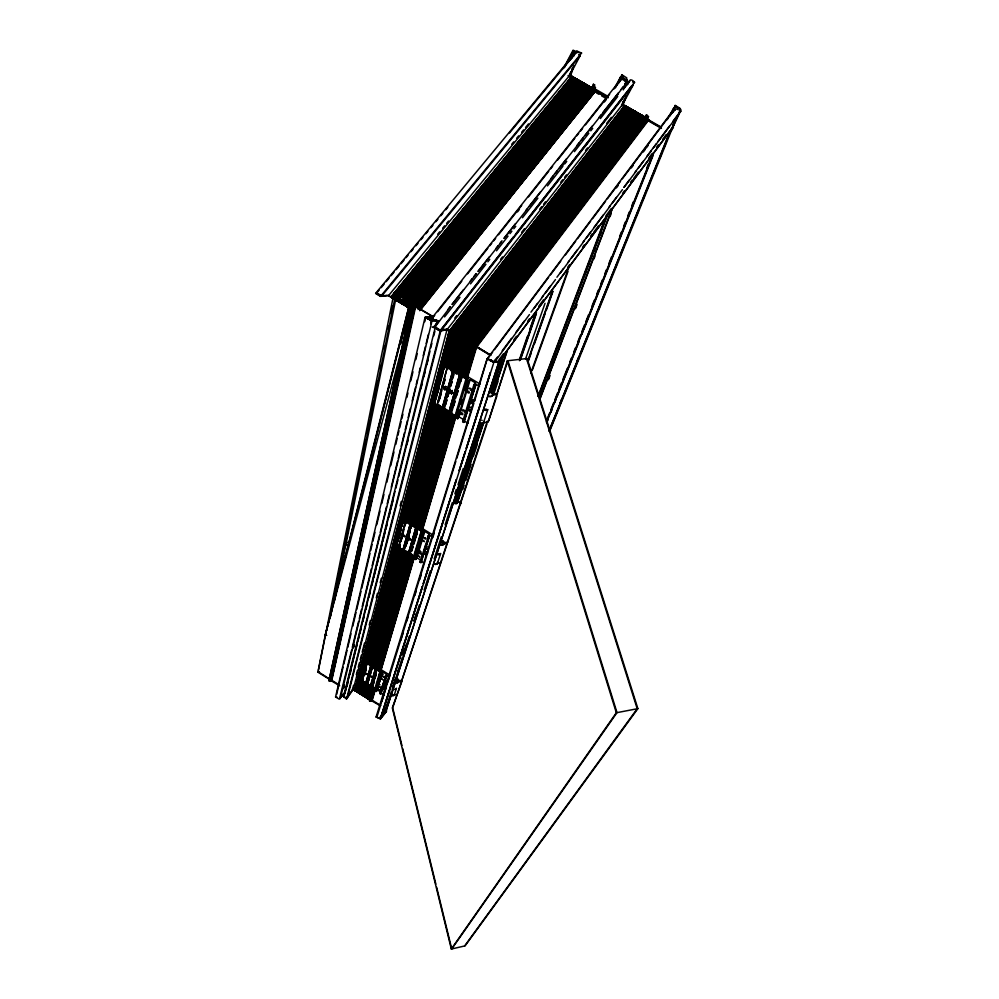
<?xml version="1.0" encoding="UTF-8"?>
<svg xmlns="http://www.w3.org/2000/svg" width="999" height="999" viewBox="0 0 999 999"><rect width="100%" height="100%" fill="white"/><g stroke="black" fill="none" stroke-linecap="round" stroke-linejoin="round"><path stroke-width="1.5" d="M387.013 683.99L385.402 682.866L386.064 683.84M411.251 303.084L407.617 318.731M345.592 697.889L346.591 698.938L343.506 696.765L435.114 327.947M328.908 678.483L329.046 677.634L328.546 678.259M348.601 597.652L330.369 679.919L317.882 672.14L325.324 634.877L409.877 302.847L412.512 302.959M318.431 670.292L393.931 293.369L396.615 293.219L415.547 304.47L411.875 303.846L413.087 304.333M331.943 607.055L340.572 564.248M342.108 556.605L344.568 544.38M345.179 541.321L362.425 455.706M363.037 452.647L365.497 440.409M367.045 432.767L369.505 420.542M370.117 417.482L373.501 400.661M374.126 397.602L377.51 380.794M379.97 368.556L380.582 365.497M383.978 348.676L384.59 345.629M387.974 328.808L388.586 325.749M391.046 313.524L392.595 305.869M330.519 616.645L395.704 294.093L395.055 293.644L396.903 293.544L412.749 302.959L588.174 85.627L588.811 86.251M334.578 600.349L396.903 293.544M400.911 344.031L409.877 302.847L433.291 316.783L431.843 316.958L433.116 317.719M404.071 332.13L410.389 303.159L412.749 302.959M328.983 680.831L411.488 304.645L413.911 305.444L329.82 681.343L328.908 680.631L411.65 304.633M330.045 679.332L331.381 673.251M335.077 656.518L336.426 650.436M337.088 647.389L338.436 641.308M339.111 638.274L340.447 632.18M342.807 621.54L343.469 618.493M344.817 612.412L345.492 609.378M346.828 603.284L347.502 600.249M329.82 681.343L412.937 305.532M349.275 594.605L350.624 588.511M351.298 585.464L370.542 498.626M371.216 495.579L372.565 489.485M373.239 486.438L374.588 480.344M377.285 468.156L390.447 408.741M391.121 405.694L392.482 399.6M393.156 396.553L394.505 390.459M395.179 387.412L396.528 381.318M402.26 355.419L413.399 305.145L410.389 303.159L325.324 634.877L326.735 635.439M339.697 685.726L331.306 680.881L414.972 306.218L591.271 87.4M331.306 680.881L415.184 306.206L413.686 305.219A4.371 3.496 15 0 1 414.16 304.982L414.523 304.533A4.708 3.759 15 0 0 413.037 305.269M331.618 681.081L415.696 306.506L591.72 87.65M431.668 322.39L340.284 698.613L339.086 699.088L335.552 696.965L425.05 317.307C436.326 323.489 418.931 312.138 430.144 319.93L433.529 319.88L432.092 318.768L436.388 320.654M336.638 694.405L343.094 667.132M343.806 664.11L347.028 650.474M347.752 647.439L350.974 633.816M352.772 626.236L355.994 612.599M356.705 609.577L361.001 591.396M361.725 588.361L369.967 553.521M370.679 550.499L372.115 544.43M372.827 541.408L374.975 532.317M376.773 524.75L379.995 511.113M381.793 503.533L383.941 494.443M386.8 482.33L388.948 473.239M390.746 465.671L393.968 452.035M395.766 444.455L397.19 438.399M397.914 435.364L398.988 430.819M399.7 427.797L401.136 421.74M401.848 418.706L402.922 414.16M406.868 397.502L407.942 392.957M410.814 380.831L412.962 371.753M415.821 359.628L417.257 353.571M424.787 321.753L425.861 317.207L432.392 316.433L414.972 306.218M646.852 116.359L648.501 116.621L646.902 119.518L475.074 345.779L472.789 345.092M341.071 696.715L339.573 698.426L351.586 650.237M352.322 647.252L358.566 621.528M359.303 618.543L361.513 609.44M362.237 606.455L371.428 568.643M372.165 565.659L379.508 535.402M380.244 532.417L386.488 506.693M387.225 503.708L389.435 494.605M391.271 487.087L397.515 461.363M398.251 458.379L400.449 449.275M401.186 446.291L404.495 432.654M405.232 429.67L407.43 420.579M408.166 417.582L410.377 408.491M412.212 400.961L415.522 387.337M416.258 384.34L417.357 379.782M419.193 372.252L420.292 367.694M423.239 355.632L425.437 346.541M426.173 343.531L428.384 334.453M430.956 323.888C428.808 318.581 440.946 318.693 437.062 323.938M343.007 688.149L343.743 685.127M352.959 647.364L353.696 644.343M343.181 688.398L343.956 685.214M353.159 647.589L353.946 644.33M343.344 688.361L344.081 685.339M353.321 647.589L354.058 644.567M343.519 688.473L344.255 685.451M353.534 647.602L354.283 644.58M395.042 491.396L343.906 696.84L344.593 696.653M395.791 488.374L397.977 479.795M398.726 476.773L411.963 423.426M412.674 420.779L429.995 351.173M430.769 347.889L431.893 343.369M433.778 335.814L434.902 331.281M345.529 690.971L357.242 644.143M357.942 641.121L359.078 636.6M359.827 633.578L361.001 629.045M362.837 621.49L364.023 616.957M365.859 609.402L367.033 604.87M368.868 597.315L370.042 592.794M371.878 585.239L373.052 580.706M373.763 577.684L376.011 568.618M376.773 565.596L379.033 556.53M379.782 553.508L382.043 544.455M382.792 541.433L385.052 532.367M385.801 529.345L386.988 524.825M388.811 517.257L389.997 512.737M390.696 509.702L393.007 500.649M406.88 444.755L408.017 440.222M409.902 432.667L411.026 428.134M420.816 388.861L422.003 384.353M423.826 376.773L425.012 372.265M426.835 364.697L427.972 360.164M346.928 686.513L348.064 681.98M349.95 674.425L351.074 669.904M363.773 487.287L409.877 302.847M346.578 698.95L440.334 330.494L437.462 329.171L440.097 330.981M346.041 697.24L347.352 697.851L440.859 330.894L447.003 329.72L451.373 332.33L356.044 691.345L451.536 332.417M352.385 689.847L353.559 685.326M356.293 674.762L357.467 670.242M358.254 667.232L359.428 662.699M360.214 659.69L361.388 655.169M362.162 652.147L364.51 643.094M369.218 624.999L370.392 620.479M376.261 597.864L377.435 593.331M380.169 582.779L381.343 578.259M400.124 505.869L401.298 501.348M347.352 697.851L353.221 689.46L447.003 329.72M354.995 690.696L449.825 331.456L355.419 690.958M450.212 331.643L355.207 690.821L355.831 691.221M450.711 331.93L356.006 691.196M355.731 691.146L451.036 332.13L356.318 691.383M404.957 336.763L325.324 634.877L326.398 635.239M412.2 309.665L413.399 305.145L411.863 304.732M356.418 691.458L451.973 332.729M452.197 332.817L356.843 691.72M397.09 544.53L357.405 692.195L356.78 691.808L452.697 333.104M356.743 691.645L452.859 333.204M453.022 333.304L356.88 691.87M400.999 529.383L357.305 692.132L358.354 692.782L361.263 682.167L358.566 692.919L361.476 682.292M401.748 526.423L434.94 402.884M435.739 399.862L438.973 387.824M439.722 384.827L443.019 372.764M443.756 369.767L453.521 333.604L451.373 332.33M397.839 541.57L401.074 529.52M401.873 526.51L435.089 402.972M437.849 392.457L439.073 387.937M444.73 366.845L453.683 333.703M357.517 692.257L362.025 675.611M364.448 666.57L397.215 544.605M398.776 538.636L400.05 534.065M402.822 523.576L435.239 403.059M445.292 365.434L453.783 333.816M357.792 692.307L362.137 675.674M397.078 546.266L365.821 662.275L397.202 546.353M403.896 520.729L435.139 404.757M445.616 365.634L453.946 333.903M357.829 692.457L361.139 680.319M404.433 519.305L435.302 404.845M445.766 365.721L454.283 334.103M357.929 692.519L361.238 680.394M365.821 663.411L397.265 546.478M404.308 520.516L435.452 404.932M445.929 365.821L454.445 334.203M361.051 682.03L358.104 692.494M366.258 662.549L397.177 548.089M404.832 519.542L435.751 405.119M446.253 366.009L454.832 334.39M366.371 662.612L397.315 548.164M404.97 519.63L435.914 405.207M446.403 366.109L455.007 334.49L453.521 333.604M366.483 662.687L397.44 548.251M405.107 519.705L436.063 405.307M446.565 366.196L455.107 334.59M366.708 662.824L397.702 548.401M405.369 519.867L436.363 405.482M446.89 366.396L455.494 334.777M361.925 680.943L359.153 693.156M366.82 662.886L397.827 548.476L398.351 547.939L403.384 551.91L403.833 551.298L408.291 554.02L407.854 554.632L409.353 555.556L409.79 554.932L413.611 556.356L421.715 529.52L423.264 530.469L415.859 555.432M405.507 519.955L436.526 405.582M447.053 366.483L455.669 334.877L454.67 334.29M358.778 693.044L367.008 663.486L370.804 665.834L362.4 695.179M366.92 662.949L405.594 521.228L410.214 524.038L370.879 665.409M405.644 520.029L447.227 367.707L452.747 371.004L441.808 409.19L443.019 409.915L453.996 371.753L459.515 375.05L416.446 525.736M447.202 366.583L455.606 334.89L456.98 335.664L448.326 367.245M367.008 663.486L358.978 693.169L360.664 694.218M367.145 663.086L405.594 521.228M405.906 520.192L447.227 367.707M447.527 366.77L456.156 335.177M362.412 681.118L358.878 693.106M367.257 663.161L398.751 547.29M406.044 520.279L437.537 404.445M447.689 366.87L456.318 335.277M359.19 693.306L362.974 679.832M364.198 675.324L365.834 669.305M367.37 663.224L398.888 547.377M406.181 520.354L437.699 404.533M448.251 365.459L456.493 335.364M359.403 693.431L363.149 679.819M364.31 675.386L366.009 669.293M367.582 663.361L399.962 544.517M400.711 541.57L404.046 529.495M404.807 526.535L437.999 404.72M438.761 401.735L442.033 389.71M442.844 386.7L444.955 379.158M447.764 368.656L456.593 335.477M363.249 679.882L359.465 693.343M364.423 675.461L366.121 669.367M367.694 663.436L400.087 544.605M400.849 541.645L402.959 534.078L401.86 538.673M405.756 523.613L438.161 404.807M439.735 398.826L441.021 394.28M443.831 383.791L445.054 379.283M363.299 680.032L359.927 693.768M367.807 663.498L400.224 544.68M438.311 404.895L406.718 520.679L438.611 405.082M448.489 367.345L457.092 335.776M367.919 663.573L400.287 544.817M448.651 367.445L457.579 336.076M368.544 662.2L399.787 547.927M407.117 520.929L438.773 405.182M448.963 367.632L457.642 336.051M360.09 693.743L363.374 681.718M368.656 662.275L399.925 548.001M407.242 521.003L438.923 405.269M449.125 367.732L457.817 336.151L456.755 335.577M360.139 693.893L363.486 681.78M368.356 663.836L400.05 548.076M407.38 521.091L439.073 405.357M449.288 367.819L457.979 336.251M363.698 681.917L360.876 694.355L364.235 682.255M368.569 663.973L400.174 548.164M407.654 521.253L439.385 405.544M449.6 368.007L458.304 336.451L449.762 368.107M360.452 694.093L363.811 681.98L360.552 694.155M368.681 664.048L400.437 548.314M407.779 521.328L439.535 405.631M368.793 664.11L400.562 548.389M407.917 521.416L439.697 405.731M449.925 368.206L458.641 336.651M364.123 682.18L361.188 694.542L364.56 682.454M369.018 664.248L400.824 548.551M408.191 521.578L439.997 405.906M444.468 389.423L445.354 386.388M450.249 368.394L458.803 336.75M400.961 548.626L369.118 664.323L401.086 548.713M408.316 521.653L440.147 406.006M444.63 389.51L445.517 386.488M450.412 368.494L459.128 336.938L450.561 368.581M364.335 682.317L360.976 694.417L362.3 695.104M408.454 521.74L440.247 406.118M444.78 389.61L445.679 386.576M369.455 664.522L401.348 548.863M408.304 523.401L440.197 407.779M445.092 389.797L445.991 386.763M450.886 368.781L459.727 337.35M364.66 682.517L361.288 694.605L364.772 682.579M401.473 548.951L369.568 664.585L401.598 549.025M408.441 523.488L440.771 406.368M451.048 368.868L459.79 337.337M408.579 523.563L440.921 406.468M451.211 368.968L459.952 337.437L457.817 336.151M364.985 682.717L361.563 694.655M401.86 549.188L369.892 664.797L401.998 549.263M408.778 523.601L441.233 406.643M451.111 370.654L460.227 337.637M361.713 694.867L365.085 682.779M409.39 522.315L441.383 406.743M451.273 370.754L460.452 337.724L451.436 370.854M370.117 664.934L402.122 549.338M441.533 406.83L409.528 522.39L406.605 519.393L402.922 520.029L405.132 521.853M370.229 664.997L402.247 549.413M441.683 406.918L409.665 522.477L411.064 522.115L415.209 525.874L416.72 525.549L420.079 527.597M452.01 369.443L460.789 337.924M370.442 665.134L402.51 549.575L370.554 665.197M409.927 522.639L441.995 407.105M452.322 369.63L460.951 338.024M410.065 522.714L442.145 407.192M452.485 369.73L461.276 338.224L452.647 369.83M362.337 695.267L370.804 665.834M370.666 665.272L410.214 524.038M410.202 522.802L452.747 371.004M410.464 522.964L442.195 408.978M453.384 368.519L461.775 338.511L453.546 368.619M362.662 695.454L366.059 683.378M370.991 665.471L403.159 549.974M410.601 523.039L442.345 409.066L410.739 523.126M363.386 695.916L362.762 695.529L366.096 683.528M371.104 665.546L403.221 550.112M453.284 370.204L462.1 338.711L463.261 339.398L454.408 370.879M366.158 683.441L362.974 695.654L366.271 683.516M371.166 665.459L403.284 550.049M410.864 523.201L442.495 409.153M453.446 370.304L462.1 338.711L459.902 337.45M371.278 665.534L403.546 550.212M411.001 523.289L442.807 409.34M453.608 370.404L462.437 338.911M366.059 685.139L363.186 695.791L371.665 666.37L375.462 668.718L367.382 698.401M371.853 664.248L403.671 550.287M411.138 523.364L442.957 409.428M453.758 370.492L462.537 339.023M371.965 664.31L411.263 524.675L415.884 527.484L375.649 668.206L408.479 554.245M411.276 523.451L453.996 371.753M453.921 370.592L462.874 339.21M366.383 685.339L363.711 696.116L367.058 684.128M360.102 680.631L366.221 685.064L371.665 666.37M372.078 664.385L411.263 524.675M411.401 523.526L443.419 409.702M454.083 370.679L463.099 339.298L465.247 340.584L456.318 372.015M366.496 685.414L363.499 695.978L364.123 696.378L369.168 678.408M372.29 664.522L404.195 550.599M411.675 523.688L443.568 409.802M366.596 685.476L363.561 695.891M404.32 550.674L372.402 664.585L404.395 550.811M411.813 523.776L444.143 408.391M454.982 369.468L463.424 339.498M411.938 523.851L444.243 408.516M455.144 369.568L463.698 339.71M368.843 678.209L364.335 696.503L367.769 684.44M369.692 675.212L404.458 550.761M409.977 531.418L405.781 546.403L410.04 531.368M447.752 396.628L449.85 389.135M450.686 386.138L451.948 381.643M452.784 378.646L454.046 374.163M455.307 369.667L463.598 339.598M369.018 678.184L363.873 696.091M369.792 675.274L404.707 550.911M444.605 408.666L410.876 528.371L446.915 399.625L445.804 404.208M447.814 396.603L450.062 389.21M450.749 386.113L452.01 381.618M455.469 369.755L463.923 339.797M505.482 191.271L506.131 191.521M364.023 696.315L369.131 678.259M369.905 675.349L404.845 550.998L369.892 676.273M406.88 543.568L409.041 536.026M412.35 524.1L444.755 408.766M455.207 371.353L464.085 339.897L455.369 371.453M505.819 191.333L504.732 190.709M407.854 540.646L409.115 536.163M412.475 524.175L444.917 408.853M371.915 669.555L405.232 551.236M412.749 524.338L445.217 409.041M455.681 371.64L464.585 340.184L455.844 371.74M367.869 684.515L364.435 696.565L365.347 697.002M372.927 666.545L405.357 551.311M412.874 524.425L444.955 410.626M367.982 684.577L364.235 696.44M373.401 665.209L405.494 551.386M413.012 524.5L445.616 409.34M456.006 371.828L464.91 340.384L456.643 370.404M364.71 696.615L368.082 684.64M373.564 665.184L405.619 551.473L373.614 665.334M413.211 524.537L445.254 410.814M413.286 524.662L445.841 409.403M373.726 665.409L405.881 551.623M413.411 524.75L445.991 409.503M456.481 372.115L465.247 340.584M507.192 192.27L508.429 192.994L507.704 193.107M364.972 696.902L368.406 684.839M373.414 666.97L406.006 551.698M413.486 525.237L446.141 409.59M456.218 373.713L465.571 340.771M365.072 696.965L368.519 684.902M373.526 667.045L406.143 551.785M413.261 526.411L446.291 409.677M456.381 373.801L465.684 340.884M369.168 685.252L365.696 697.352L368.743 684.989M373.751 667.182L406.568 551.323M413.536 526.573L446.541 409.89M451.198 393.444L452.048 390.447M456.993 372.515L466.009 341.084M368.856 685.052L365.497 697.227L368.956 685.127M373.526 668.543L406.705 551.411M413.661 526.648L446.703 409.99M451.348 393.731L452.197 390.547M457.305 372.702L466.233 341.171M373.963 667.32L406.83 551.485M414.135 526.098L446.853 410.077M451.511 393.818L452.36 390.634M457.567 372.914L466.408 341.271L465.347 340.696M365.659 697.202L369.068 685.189M374.175 667.17L406.955 551.56M414.198 526.036L446.978 410.427M457.629 372.902L466.408 341.271L468.556 342.545L459.49 374.063M374.225 667.32L407.093 551.648M414.273 526.173L447.14 410.527M457.729 373.014L466.733 341.471M369.28 685.326L365.809 697.414L367.132 698.114M374.338 667.394L407.217 551.723L374.438 667.457M414.41 526.261L447.29 410.614M457.892 373.114L466.895 341.558L458.042 373.201M369.38 685.389L365.871 697.327M414.535 526.336L447.44 410.714M374.662 667.594L407.18 553.458L374.775 667.669M414.81 526.498L447.752 410.889M458.366 373.389L467.232 341.758M414.935 526.585L447.902 410.989M458.529 373.489L467.557 341.958M366.333 697.752L369.817 685.651M407.442 553.621L374.887 667.732L408.067 552.335M415.072 526.66L448.064 411.076M458.691 373.589L467.832 342.17M369.917 685.726L366.396 697.664M415.272 526.685L448.214 411.163M458.841 373.676L467.894 342.158M370.03 685.789L366.645 697.939L370.13 685.851M375.162 667.782L408.129 552.272M415.834 525.274L448.364 411.263M459.065 373.751L468.056 342.257L459.165 373.876M375.212 667.931L408.254 552.347M415.909 525.412L448.514 411.351M370.242 685.926L366.745 698.014L375.462 668.718M375.324 668.006L407.954 553.933M416.034 525.486L448.676 411.438M459.328 373.963L468.331 342.47M375.437 668.069L415.884 527.484M416.171 525.574L459.515 375.05M459.802 374.25L468.881 342.744M367.02 698.051L370.666 686.188L367.282 698.338L368.219 698.925L371.303 688.348M416.571 525.811L449.225 411.838M460.402 372.852L469.055 342.844M375.874 668.343L408.603 554.32M416.708 525.899L449.013 413.399M460.127 374.45L469.318 343.057M367.482 698.463L370.991 686.388M376.099 668.481L408.866 554.482M416.983 526.061L449.313 413.586L417.17 526.086M460.452 374.637L469.542 343.144L468.556 342.545M367.595 698.526L371.041 686.538L367.545 698.376M376.198 668.556L408.928 554.62L376.261 668.468M417.12 526.136L449.413 413.711M371.203 686.525L367.807 698.663L371.316 686.588M376.373 668.531L409.128 554.645M417.245 526.223L449.625 413.773M460.764 374.825L469.88 343.331M376.86 667.182L409.253 554.72M417.382 526.298L450.212 412.362M461.363 373.426L470.042 343.431M388.961 676.573L386.825 675.249L380.719 694.08L379.895 693.568L386.363 674.163L382.817 671.952L376.436 691.42L375.199 690.646L381.543 671.166L376.735 669.517L368.531 699.125L373.726 681.143M377.073 667.32L416.983 529.07L417.432 528.434L420.517 530.144L421.715 529.52M417.657 526.461L460.839 376.86L461.363 376.161L464.335 377.934A1.449 1.186 17.5 0 0 466.296 377.697L468.294 378.596L466.895 380.469L455.906 417.657L457.679 418.718L459.041 416.895L470.154 379.707L475.312 382.792L470.791 397.627M461.675 373.614L470.367 343.631M371.203 688.286L367.969 698.638M377.185 667.394L409.64 554.957M417.782 526.548L450.237 414.135M461.838 373.713L470.541 343.731M366.596 684.527L371.141 688.136L376.735 669.517M377.297 667.457L417.432 528.434M417.919 526.623L461.363 376.161M462 373.801L470.704 343.831L469.542 343.144M368.806 699.163L371.89 687.075M410.027 555.194L377.522 667.594L410.102 555.332M418.194 526.785L451.136 412.912M462.325 374.001L470.979 344.043M374.6 678.146L375.899 673.663M462.487 374.088L471.141 344.143M368.594 699.025L371.628 688.548M372.49 685.551L375.961 673.576M377.684 667.582L410.164 555.269M462.537 374.076L471.203 344.118M373.901 681.131L369.018 699.288M374.712 678.221L376.061 673.638M377.41 669.305L410.289 555.344M411.526 550.911L412.887 546.366M413.698 543.431L454.907 401.123M455.706 398.151L457.942 390.634M458.741 387.674L471.366 344.218M374.113 681.268L368.956 699.387L372.914 687.587M374.875 678.196L376.173 673.713M377.522 669.367L410.552 555.506M411.788 551.073L413.149 546.528M414.822 540.596L417.058 533.054M417.857 530.107L451.748 413.286M453.758 405.706L455.057 401.211M456.793 395.229L458.091 390.734M460.689 381.755L471.69 344.418L470.641 343.843M374.163 681.418L368.956 699.387L372.602 687.387M374.837 678.933L376.136 674.45M377.634 669.442L410.676 555.581M413.811 544.393L415.109 539.91M415.821 537.674L417.12 533.191M418.431 528.696L451.898 413.374M463.124 374.475L471.69 344.418M377.747 669.505L411.176 554.22M418.993 527.272L452.06 413.474M463.286 374.575L472.028 344.618M372.702 687.449L369.118 699.362M377.859 669.567L411.376 554.245M419.13 527.36L452.21 413.561M463.449 374.662L472.302 344.83M378.022 669.555L411.625 554.408M419.33 527.385L452.51 413.748M463.661 374.737L472.14 344.48M374.513 688.061L370.154 701.248L369.318 700.736L373.226 687.3M378.009 670.891L411.888 554.47M419.268 529.095L452.722 414.173M463.573 376.86L472.552 345.404M373.751 689.347L370.03 700.749L373.014 688.461M378.683 668.98L411.838 555.157M419.692 528.196L452.834 414.36M463.748 376.923L472.552 345.342M370.03 700.749L373.539 688.773L371.516 687.587M380.095 666.321L386.213 645.366M387.088 642.369L393.219 621.403M394.093 618.418L399.338 600.449M401.96 591.47L406.343 576.498M408.966 567.507L411.151 560.027M426.024 509.128L427.335 504.632M464.51 377.385L466.271 371.391M370.154 701.248L374.101 687.774M378.921 671.303L412.662 555.968M420.104 530.506L453.858 415.184M464.81 377.747L474.013 346.291L474.85 346.079L476.111 346.84L467.307 376.685M380.307 666.945L412.674 556.406M420.979 528.021L453.783 415.984M465.147 377.147L467.345 369.68M468.219 366.695L474.338 345.779L446.64 329.295M379.77 670.142L413.074 556.643M421.391 528.271L454.695 414.772M465.646 377.447L474.85 346.079M465.397 378.808L466.271 375.824L480.132 384.103M373.501 688.823L374.95 688.423L380.269 670.379M443.531 409.24L448.826 412.412L448.314 413.099L450.087 414.16L450.599 413.486L453.446 415.184A1.399 1.161 17.3 0 0 455.332 414.947L466.446 377.497M380.07 705.644L371.628 700.774L375.587 687.337M379.108 675.399L415.646 551.46M416.521 548.476L417.844 543.993M419.155 539.51L455.694 415.572M456.568 412.587L457.892 408.104M460.089 400.636L460.976 397.652M467.132 376.748L476.111 346.84M371.628 700.774L375.774 687.075M380.182 672.152L414.061 557.255M420.229 536.363L421.103 533.379M422.427 528.896L455.869 415.484M460.277 400.562L461.151 397.577M371.953 700.986L376.111 687.287M376.798 684.565L416.046 551.698M419.755 539.585L421.079 535.114M421.778 532.292L456.605 414.36M467.619 377.048L476.623 347.14L489.435 354.77M423.264 530.469L422.053 532.155L414.248 558.541L415.746 559.465L416.92 557.817L424.812 531.406L429.145 534.053L427.809 538.436M376.611 687.811L381.131 672.552M457.704 414.335L459.028 409.865M460.789 403.908L462.112 399.45M464.76 390.509L467.857 380.095M376.436 691.42L382.817 671.952M415.746 559.465L423.601 533.104L424.812 531.406M457.679 418.718L468.743 381.581L470.154 379.707M570.417 59.89L573.389 50.724L571.665 58.504M571.578 58.017L573.926 51.036M572.827 55.232L573.389 52.06M432.317 536.9L429.72 535.314L420.929 562.637L419.93 562.025L429.145 534.053M479.508 386.326L476.024 384.24L463.836 422.415L462.649 421.703L473.913 384.665L475.312 382.792M379.895 693.568L385.951 675.536M421.553 558.903L422.889 554.52M423.788 551.598L426.024 544.28M466.72 410.976L468.069 406.518M380.719 694.08L386.825 675.249M420.929 562.637L429.72 535.314M463.836 422.415L476.024 384.24M570.067 75.799L572.352 68.332M570.516 76.211L573.713 65.759M386.7 710.951L380.457 719.03L376.074 717.007L487.037 358.891L487.762 359.141M455.831 461.401L377.197 716.208M456.755 458.429L473.863 403.346M474.787 400.374L487.35 358.566L494.443 362.3M381.83 701.323L386.076 687.824M387.849 681.98L390.247 674.437M400.824 640.309L403.221 632.779M406.843 620.966L408.229 616.508M414.797 595.591L416.183 591.121M419.817 579.308L421.203 574.837M432.779 537.637L434.178 533.179M422.352 586.513L380.369 718.631L381.868 715.833M423.301 583.541L456.306 479.632L423.301 583.578M422.352 586.55L380.369 718.668L385.602 712.462L498.951 361.75L385.402 712.737M380.706 718.356L493.406 363.823M401.998 653.284L402.947 650.324M402.335 653.533L403.284 650.574M383.042 714.447L385.352 709.552M392.994 685.976L395.379 678.571M402.934 654.782L406.343 644.455M413.961 620.729L416.346 613.311M391.383 691.37L383.928 713.985M398.064 670.579L402.36 657.205M454.87 493.831L456.306 489.373M384.99 711.825L387.375 704.395M392.145 689.56L398.351 670.267M403.121 655.431L409.328 636.138M414.11 621.303L419.355 604.969M424.125 590.134L430.332 570.841M434.153 558.965L441.321 536.713M445.142 524.837L452.297 502.584M458.029 484.777L463.274 468.444M394.917 682.679L396.378 678.221M478.608 427.335L454.67 503.134L480.619 423.239M495.879 374.063L498.276 366.67M455.069 501.56L480.594 422.939M491.196 390.309L501.311 359.153M491.183 390.696L501.273 359.628M481.019 423.226L454.782 503.571L456.805 498.314M490.934 392.357L502.722 356.493M465.984 470.129L469.355 459.74M479.021 430.07L480.469 425.624M492.057 390.022L496.403 376.673M466.208 469.805L469.592 459.428M479.258 429.757L480.706 425.299M492.295 389.697L496.64 376.336M481.555 423.289L455.469 503.359A1.374 1.174 18.3 0 0 457.018 501.685M491.221 393.643L503.296 356.568M466.708 470.005L470.092 459.64M479.745 430.057L481.193 425.611M493.743 387.15L497.115 376.798M500.786 366.883L502.235 362.45M593.656 87.887L594.63 84.927L593.394 84.241L592.12 87.912L416.021 306.718M397.814 682.567A6.094 5.632 16.9 0 1 398.489 682.105L398.526 681.967A6.106 5.632 16.9 0 1 400.886 681.206M488.236 422.028L507.33 360.801L527.122 358.491L637.886 708.628L465.072 945.853L451.323 949.05L392.295 707.879L402.06 680.993L401.86 680.207L397.627 681.193L396.054 680.069M440.059 562.862A7.218 6.369 18.3 0 0 437.3 563.686L440.472 554.02A7.305 6.431 18.4 0 0 439.672 554.52M443.718 544.105L444.243 542.682L447.714 542.157L486.95 423.963M444.243 542.682L443.531 543.094A4.783 4.196 18.3 0 0 442.195 543.831A1.286 1.124 17.9 0 1 441.071 543.993M457.205 502.734L487.837 409.515A8.679 7.205 19.2 0 0 486.913 410.065M497.602 393.356L493.007 393.931L492.332 395.829A8.804 7.268 19.3 0 0 491.383 396.378M493.156 393.007L506.768 351.486M457.442 502.747L483.703 422.677M492.944 394.505L507.042 351.511M473.264 456.668L477.16 444.83M494.48 391.833L498.101 381.131M462.687 489.685L464.148 485.239M465.784 480.556L471.141 464.273M594.018 91.071L594.992 88.112L593.818 87.3L594.218 86.701L595.441 87.388L593.881 90.285L418.106 309.515M401.923 745.491L392.694 707.804L396.953 695.004M397.202 694.43L447.714 542.157M402.36 678.733L487.35 421.091L487.649 422.102M497.564 391.995L507.954 360.726L617.007 712.624L451.748 948.95L436.625 887.162M488.723 420.579L496.928 395.916M559.403 221.541L560.027 221.903M559.877 221.815L560.539 222.065M560.651 222.265L561.75 222.902M561.6 222.814L564.26 224.363L563.511 224.475M519.805 358.441L527.41 336.313M529.945 328.933L535.526 312.699M519.443 360.689L535.651 313.549M520.254 359.565L536.5 312.387M520.354 360.052L536.063 314.473M618.381 83.054L620.429 77.16L620.991 77.485L618.643 82.867M619.455 81.906L621.753 74.7L626.748 77.872L626.573 79.92L625.824 80.32L625.824 79.258L624.787 81.493M525.511 359.103L545.029 303.284M527.547 361.476L552.435 290.896M528.196 360.627L552.597 291.508M528.109 361.775L531.218 352.972M534.328 344.168L545.204 313.361M546.241 310.427L552.984 291.358M625.711 85.714L626.398 82.58M622.152 106.019L624.775 98.664M623.026 104.92L626.173 96.104M398.489 682.105L398.976 680.719M437.3 563.686L437.812 562.275M530.781 373.027L568.793 267.507M532.467 369.88L567.932 271.603M483.966 421.516L483.391 423.089A8.554 7.13 19.2 0 1 486.613 422.24M623.164 102.035L623.201 101.436M538.024 396.328L604.482 220.067M538.311 396.478L606.306 216.596M547.552 372.789L548.901 369.53M553.596 356.78L554.944 353.521M559.64 340.771L561.001 337.512M564.585 327.672L565.684 324.762M570.641 311.663L571.74 308.753M576.685 295.654L577.784 292.744M584.64 274.925L585.739 272.003M587.674 266.546L588.773 263.636M590.696 258.903L591.795 255.994M593.718 250.537L594.83 247.627M596.74 242.894L597.839 239.985M599.775 234.528L600.874 231.618M539.984 393.656L541.083 390.746M550.998 364.535L552.097 361.626M557.055 348.526L558.154 345.617M568.056 319.405L569.168 316.496M593.93 250.974L595.042 248.052M599.987 234.952L601.086 232.043M539.073 396.266L606.98 216.683M645.004 118.469L646.428 114.848L647.664 115.534L646.066 118.431L647.215 119.093M645.391 117.77L646.49 114.86M645.729 118.881L646.828 115.971L646.116 115.559M539.76 399.001L611.625 209.877M540.022 399.013L611.937 209.915M548.101 379.533L549.213 376.611M575.062 308.504L576.173 305.594M593.93 258.966L595.042 256.056M610.027 216.708L611.138 213.798M646.453 121.379L647.564 118.456L647.664 119.356L661.4 127.223M548.451 379.745L550.124 375.362M575.449 308.728L577.122 304.358M621.74 74.725L623.189 76.473C624.7 76.798 622.165 80.307 622.539 77.21M546.703 420.304L549.575 413.074M550.724 410.177L553.596 402.934M554.745 400.037L557.617 392.807M558.753 389.91L561.625 382.679M562.774 379.782L567.37 368.206M569.667 362.412L571.391 358.067M573.688 352.285L575.399 347.939M577.697 342.145L580.569 334.915M581.718 332.018L584.59 324.787M585.739 321.89L588.611 314.648M592.045 305.969L594.343 300.175M596.64 294.393L598.364 290.047M600.661 284.253L602.385 279.92M604.682 274.126L606.393 269.78M608.691 263.998L611.563 256.755M619.605 236.488L621.316 232.155M623.613 226.361L625.337 222.015M627.634 216.234L629.358 211.888M631.655 206.094L633.378 201.761M646.578 168.469L648.301 164.123M546.428 422.077L652.372 155.22M547.04 421.353L653.358 153.821M546.815 422.652L547.976 419.755M550.861 412.512L552.01 409.602M554.67 402.722L556.043 399.45M556.967 396.928L579.12 341.446M581.73 334.64L582.892 331.743M583.728 329.845L652.946 155.819M671.49 113.674L673.801 107.88L674.375 108.204L672.489 112.812M672.277 112.662L675.162 105.432L679.969 108.267L679.707 111.001M559.715 403.896L561.463 399.5M576.635 361.95L578.384 357.617M548.938 431.131L669.742 131.905M549.238 430.482L671.291 128.921M549.687 430.394L553.621 420.666M553.771 420.292L559.615 405.869M560.776 402.972L562.524 398.651M563.698 395.766L566.608 388.549M567.644 385.989L579.457 356.793M581.655 351.323L583.541 346.69M584.702 343.806L594.505 319.543M594.63 319.268L596.378 314.947M598.713 309.166L600.461 304.845M601.623 301.948L604.545 294.742M605.606 292.095L609.215 283.192M609.702 281.98L611.45 277.647M615.634 267.32L617.382 262.987M619.63 257.43L621.465 252.884M622.639 250L624.387 245.667M626.635 240.085L628.383 235.752M636.638 215.359L638.386 211.026M643.581 198.202L645.391 193.706M647.664 188.087L649.412 183.754M653.571 173.501L655.319 169.181M660.564 156.194L662.325 151.86M664.61 146.191L666.408 141.758M549.625 431.331L677.322 115.946L653.084 148.389M573.738 52.248L574.05 54.483M624.138 87.113L625.961 83.142M623.289 89.91L626.348 83.279M626.748 82.78L626.873 84.915M679.233 111.064L679.595 110.227M671.103 130.832L673.376 127.485L673.239 126.548L672.477 127.123L679.395 112.5M672.477 127.123L673.751 124.438M674.088 122.477L673.676 123.364M674.999 121.791L674.924 120.717M675.836 120.017L676.685 118.219M677.522 116.446L676.61 117.133M677.946 115.559L679.52 112.213M672.976 121.304L680.469 111.264L672.889 127.198L498.938 361.476L673.239 126.548M680.469 111.264L680.107 112.188L681.018 111.226L680.781 109.366L677.11 107.18M620.741 77.959L621.028 79.758L621.69 78.909L622.127 79.495M674.113 108.679L674.387 110.477L675.074 109.64M563.336 68.531L573.101 50.187L577.834 52.335M564.485 67.532L567.857 61.164L568.968 61.339M573.389 50.724L568.231 60.452L569.355 60.427M568.006 75.737L569.33 76.486M568.731 76.149L570.891 71.766M571.965 69.743L573.389 67.083M576.923 60.415L578.334 57.755M578.708 57.055L580.194 55.632L569.742 75.312L388.511 295.679L381.468 296.316L379.445 295.192M579.482 52.81L581.568 53.059L576.773 50.986L375.636 293.344M569.18 76.411L570.017 76.623M571.977 76.324L569.742 75.312M572.377 77.972L571.49 77.472M572.452 76.873L571.828 76.249L390.809 297.103L388.511 295.679M572.315 76.786L573.151 76.998L392.345 297.964M572.602 76.96L391.296 297.39L572.415 76.586M573.638 77.547L573.014 76.923L391.783 297.677L572.864 76.836M573.488 77.46L575.549 78.646M574.737 79.321L572.227 77.885M573.776 77.635L395.891 294.742M574.338 77.672L397.053 293.631M573.151 80.894L574.974 78.571M574.962 78.309L398.189 294.318M575.399 78.559L576.248 78.771L399.5 295.092M575.362 79.957L591.47 88.899M575.836 78.809L399.175 294.892M396.278 300.312L576.535 78.946L399.338 294.992M575.799 80.207L576.648 80.42M576.573 79.233L577.422 79.458L400.811 295.866M576.873 79.408L396.366 300.412M577.897 79.995L577.272 79.371L400.649 295.766M577.759 79.908L578.596 80.132L402.11 296.641M578.046 80.082L397.677 301.186L578.309 79.957M577.822 81.106L576.498 80.345M579.083 80.669L578.458 80.045L398.077 301.373M578.933 80.594L579.782 80.807L403.421 297.427M579.233 80.757L402.934 297.128M579.008 81.781L577.672 81.019M580.257 81.344L579.632 80.719L403.259 297.327M580.993 81.768L580.107 81.269L403.983 297.714L580.219 81.056M580.407 81.431L404.245 297.914M580.069 82.655L580.918 82.88M580.844 81.693L581.693 81.906L401.61 303.534L403.646 301.099M582.18 82.442L581.543 81.818L401.523 303.421M581.256 83.342L582.092 83.554M582.03 82.368L582.879 82.58L402.922 304.308M582.467 82.617L406.531 299.275M583.354 83.129L582.729 82.492L402.997 304.308M582.429 84.016L583.279 84.228M583.204 83.042L584.053 83.254L408.166 300.237M583.503 83.204L407.842 300.05M584.527 83.804L583.903 83.167L408.004 300.15M583.603 84.69L584.452 84.903M584.39 83.716L585.227 83.928L409.478 301.024M584.677 83.891L408.978 300.724M585.714 84.478L585.089 83.854L409.315 300.924M585.564 84.391L586.45 84.903M585.864 84.565L406.368 306.356M585.526 85.789L586.376 86.001M586.301 84.815L587.624 85.577M586.738 85.065L411.263 302.098M410.614 303.509L587.15 85.027L411.438 302.197M586.7 86.463L587.549 86.688M587.474 85.489L412.575 302.872M587.774 85.664L412.912 303.072M588.661 86.164L589.51 86.389L414.21 303.846M587.412 88.973L588.748 86.476L608.354 97.715M589.098 86.426L412.812 304.77M589.984 86.925L589.36 86.301L414.048 303.746M588.498 88.936L589.21 86.738L592.607 87.575L593.793 85.365L593.394 84.241M589.835 86.851L590.684 87.063L415.522 304.633M590.284 87.1L415.197 304.433M591.021 87.525L590.534 86.975L415.359 304.533M591.508 88.049L590.197 90.147L590.596 88.649L589.822 88.199M594.63 84.927L593.069 87.825L594.205 88.474L594.542 87.85L592.669 90.26M420.329 309.041L595.804 90.572L419.867 310.552M614.023 88.973L620.429 77.16M615.334 87.912L619.667 79.92M623.838 80.469L624.775 78.734L622.577 79.62M628.783 82.617L627.222 83.042L627.946 84.153M621.565 104.97L623.788 100.899M624.163 100.212L626.336 96.229M627.784 93.569L631.405 86.925L629.482 89.373M438.948 329.32L441.096 330.582L447.24 329.42L622.589 104.445L633.304 84.803L632.742 84.478M632.604 81.98C637.35 84.703 631.543 78.034 629.757 80.32M450.624 331.431L625.599 105.894L622.589 104.445M625.037 105.844L449.9 331.044M627.996 107.542L625.449 105.807L450.224 331.243L453.421 333.092L628.708 107.68L453.858 333.404L628.558 107.592L629.183 108.229M625.774 106.269L450.786 331.531M626.223 106.531L451.223 331.83L626.773 106.581L451.773 332.118M627.409 107.205L452.597 332.605M628.296 107.717L453.596 333.191M629.033 108.142L629.894 108.367L455.244 334.178M629.482 108.391L454.557 334.016L471.378 343.831L644.879 116.958L471.878 344.118L644.73 116.883L645.479 117.308L472.764 344.605L645.479 117.308M453.359 333.104L456.73 335.065L631.231 109.128L630.631 108.791L456.006 334.677L630.519 108.991L629.745 108.279L455.082 334.078M630.669 109.078L456.393 334.865M459.365 336.638L633.603 110.489L631.081 109.041L456.506 334.977L470.879 343.531L644.18 116.833M631.405 109.503L457.055 335.252M631.855 109.765L457.554 335.552M632.592 110.19L458.379 336.039M633.041 110.439L458.816 336.351L459.865 336.925M635.976 111.851L461.95 338.224L463.174 338.898L636.863 112.363L636.126 111.938L462.112 338.324L459.802 336.938L633.903 110.664L460.139 337.138L634.827 111.463M633.928 110.951L459.802 336.938M634.49 111.001L460.027 337.025M634.677 111.376L635.526 111.601L461.451 337.924M635.114 111.626L461.126 337.724L635.089 111.339M636.013 112.138L635.376 111.513L461.351 337.812M636.301 112.313L462.512 338.499M637.35 112.912L463.336 338.998L637.162 112.537L638.049 113.049L464.26 339.598L463.174 338.898M637.499 112.999L463.773 339.298L637.762 112.875M638.536 113.586L637.899 112.962L464.098 339.498L467.132 341.258M638.386 113.499L639.235 113.724L465.646 340.372M638.686 113.674L465.097 340.085L638.948 113.549M466.471 340.859L639.984 114.148L639.098 113.636L465.484 340.272M639.572 114.186L466.083 340.684L639.535 113.898M640.459 114.698L639.835 114.061L466.308 340.759M640.309 114.61L641.645 115.385M640.759 114.873L467.407 341.471M641.208 115.122L467.957 341.745M641.508 115.297L642.507 115.597L469.23 342.545M641.945 115.547L468.793 342.232M642.207 115.434L468.956 342.332M643.993 116.446L470.779 343.419L643.693 116.284L642.357 115.509L469.118 342.432M642.694 115.971L469.555 342.744L642.994 116.146M643.131 116.234L470.054 343.044L643.393 116.109M645.217 117.42L472.265 344.305M646.828 115.971L645.616 118.169L642.182 117.32M660.976 127.585L648.501 120.429L648.851 119.805L646.902 119.518M667.245 119.668L673.801 107.88M675.162 105.432L677.135 107.805L676.785 109.191M670.067 115.959L673.014 110.639M674.375 108.204L673.401 109.952L674.862 110.052M625.936 80.956L626.71 80.494L628.833 81.693M677.447 109.453L678.184 109.478M420.279 551.972L420.916 551.985M369.33 699.487L369.293 698.938M375.199 690.646L376.198 689.198L374.95 688.423M361.775 694.78L365.197 682.854L362.025 695.067M357.155 691.907L453.121 333.416M451.323 949.05L616.333 712.762L637.886 708.628M355.057 690.609L449.562 331.243L354.895 690.634L353.221 689.46M355.269 690.734L450.549 331.83M355.582 690.933L450.649 331.943M346.953 697.602L347.477 696.852M347.677 696.565L351.66 690.883M351.86 690.596L353.084 688.848L370.691 699.812M337.212 697.24L335.614 696.877M419.93 562.025L421.103 560.364L416.92 557.817M627.26 82.555L627.022 79.745M458.791 501.523L457.742 500.886M317.882 672.14L318.931 672.277M464.635 945.953L637.212 708.753L526.498 358.566M462.649 421.703L463.998 419.867L459.041 416.895M529.445 314.548L494.418 362.275M534.09 308.304L543.394 295.816M545.242 293.319L555.469 279.57M560.127 273.326L569.418 260.826M571.278 258.329L584.29 240.846M586.151 238.349L610.327 205.856M612.175 203.359L622.402 189.623M624.263 187.125L636.351 170.879M638.211 168.381L651.223 150.886M674.625 121.141L676.485 118.644M673.563 123.414L675.424 120.904M672.727 125.175L674.587 122.665M455.906 417.657L457.255 415.821L455.482 414.76M590.521 236.176L592.382 233.679M630.481 182.367L632.342 179.87M656.505 147.328L658.366 144.83M498.813 360.04L503.471 353.771M513.698 339.985L516.495 336.226M527.659 321.178L529.52 318.681M538.823 306.144L543.481 299.875M567.669 267.295L569.53 264.785M582.554 247.24L584.415 244.743M593.731 232.205L598.376 225.936M605.819 215.921L611.4 208.391M622.577 193.356L624.437 190.846M633.741 178.322L638.386 172.053M648.626 158.267L652.347 153.259M662.587 139.473L666.308 134.453M497.527 357.055L493.406 361.8L498.776 361.188M502.172 350.836L511.463 338.361M516.108 332.118L524.438 320.879M530.944 312.15L537.462 303.421M542.082 297.178L550.461 285.951M556.93 277.223L563.461 268.481M568.069 262.25L577.397 249.762M582.929 242.295L590.397 232.292M594.068 227.322L603.396 214.835M608.915 207.367L616.395 197.365M623.776 187.412L629.395 179.895M634.914 172.44L643.319 161.176M646.977 156.231L656.318 143.706M658.116 141.259L669.318 126.236M385.814 687.724L384.203 686.613L385.152 687.624M487.312 358.566L675.973 106.531M492.632 352.147L487.962 358.379L488.598 358.753M494.493 349.65L548.626 277.322M550.486 274.825L560.764 261.114M565.422 254.882L575.686 241.159M577.559 238.661L590.621 221.204M592.494 218.719L605.556 201.261M607.417 198.764L620.491 181.306M622.352 178.809L674.612 108.978M616.408 187.887L618.281 185.389M631.343 167.932L633.204 165.434M643.356 151.935L645.217 149.438M646.266 147.977L648.139 145.479M673.326 111.801L675.187 109.303M347.29 542.32L345.879 544.205L348.401 545.754M466.271 375.824L465.284 377.147L464.023 375.736M474.25 345.979L648.501 116.621M648.388 119.543L476.348 346.528M648.851 119.805L476.86 346.828M471.103 343.619L644.143 116.533M471.216 343.731L644.293 116.621M640.721 114.573L467.245 341.371L471.603 343.906L644.592 116.796M472.102 344.205L645.029 117.045M472.202 344.318L645.179 117.133M472.939 345.204L647.327 115.946M479.607 338.174L482.43 334.453M495.654 317.058L497.539 314.573M510.764 297.178L512.649 294.693M514.535 292.207L517.37 288.486M529.645 272.34L532.479 268.606M545.691 251.224L549.475 246.254M564.572 226.373L566.47 223.888M580.631 205.257L584.403 200.287M599.512 180.407L602.347 176.686M611.788 164.261L613.673 161.776M615.559 159.291L617.457 156.806M630.669 139.41L632.554 136.925M634.452 134.44L637.275 130.719M643.893 122.028L647.664 117.058M480.207 338.062L493.356 320.754M496.178 317.045L506.505 303.446M511.201 297.265L513.086 294.792M514.96 292.32L522.477 282.43M527.172 276.248L538.436 261.413M543.131 255.232L553.471 241.633M559.103 234.216L569.43 220.617M571.316 218.144L573.189 215.672M575.074 213.199L585.402 199.6M590.097 193.419L601.373 178.596M606.068 172.415L616.395 158.816M622.027 151.398L632.367 137.8M637.999 130.382L646.453 119.256M641.021 114.748L467.47 341.446M467.794 341.646L641.171 114.835M468.131 341.845L641.47 114.997L468.294 341.945M641.77 115.172L468.394 342.058L641.907 115.26M642.657 115.684L469.28 342.532M643.106 115.934L469.78 342.832M463.661 339.185L637.462 112.7M638.199 113.124L464.485 339.685M464.597 339.797L638.349 113.212M464.66 339.785L638.498 113.299M464.985 339.972L638.648 113.386M465.809 340.472L639.385 113.811M466.645 340.959L640.134 114.236M466.908 341.171L640.284 114.323M640.571 114.485L467.245 341.371M460.527 337.325L634.64 111.089M634.79 111.164L460.626 337.437L634.939 111.251M635.676 111.676L461.513 337.912M635.826 111.763L461.85 338.112M462.337 338.399L636.276 112.025M462.674 338.599L636.563 112.188M463.274 339.011L637.162 112.537M456.331 334.877L630.931 108.953M456.893 335.164L631.38 109.216M631.818 109.465L457.155 335.364L631.705 109.678M456.73 335.065L457.717 335.652L632.117 109.64M457.879 335.751L632.567 109.89M632.854 110.065L458.541 336.139M633.004 110.152L458.703 336.238M633.304 110.315L458.978 336.451L457.717 335.652M459.64 336.838L633.903 110.664M627.672 107.08L452.772 332.704M627.822 107.168L453.259 333.004M453.034 332.917L627.959 107.255M453.196 333.017L628.109 107.343M628.858 107.767L454.083 333.491M454.245 333.591L629.008 107.855M454.42 333.691L629.145 107.942M629.295 108.017L454.52 333.791L629.445 108.104M455.344 334.29L630.044 108.441M455.519 334.365L630.194 108.529M455.669 334.49L630.332 108.616M447.24 329.42L449.463 330.744L624.7 105.382M624.999 105.557L449.737 330.944L450.287 331.231L449.463 330.744M450.062 331.144L625.299 105.719M450.561 331.443L625.736 105.981M626.186 106.231L450.886 331.631L626.073 106.443M451.61 332.018L626.635 106.493M451.935 332.217L626.922 106.656M627.072 106.743L452.272 332.405M452.435 332.505L627.222 106.831M454.757 318.107L456.655 315.659M500.586 259.353L502.497 256.893M521.603 232.417L524.463 228.746M539.747 209.153L541.658 206.706M543.568 204.258L545.479 201.81M560.764 182.218L562.674 179.77M564.585 177.322L566.483 174.875M585.589 150.387L587.499 147.939M606.605 123.451L611.376 117.333M513.523 236.825L440.571 330.182M515.447 234.365L631.78 85.714M634.702 82.23L440.284 330.731L435.327 327.722M586.263 144.63L588.186 142.183M441.096 330.582L633.304 84.803M481.206 268.494L483.129 266.046M562.025 165.734L563.948 163.287M616.495 96.366L618.418 93.918M562.325 165.634L564.248 163.187M481.568 268.731L483.491 266.283M444.555 316.92L459.952 297.34M470.529 283.866L485.926 264.273M487.849 261.825L489.772 259.378M496.503 250.811L508.054 236.114M509.977 233.666L511.9 231.219M513.823 228.771L515.746 226.323M522.477 217.745L537.874 198.152M547.489 185.914L562.887 166.321M564.81 163.873L566.733 161.426M574.425 151.636L588.848 133.267M590.784 130.819L592.707 128.371M600.399 118.569L617.707 96.528M624.45 87.962L630.219 80.619M624.65 84.253L626.573 81.818M438.536 321.403L433.329 327.272L435.027 327.222M448.164 309.203L450.074 306.743M452.01 304.308L463.536 289.635M470.267 281.094L472.202 278.646M474.113 276.199L476.048 273.763M477.947 271.316L489.51 256.656M496.216 248.102L498.164 245.654M500.062 243.219L502.01 240.771M503.908 238.324L515.472 223.651M526.023 210.227L540.471 191.883M551.011 178.471L566.433 158.891M576.96 145.479L592.395 125.899M599.075 117.383L601.048 114.897M602.921 112.5L618.369 92.895M621.191 89.286L623.114 86.851M625.037 84.403L627.022 81.906M450.449 306.718L434.378 327.772L432.205 327.023M452.372 304.27L476.436 273.676M478.359 271.228L480.282 268.781M482.205 266.333L501.461 241.87M504.345 238.199L527.46 208.828M529.383 206.381L553.446 175.787M555.369 173.339L557.292 170.891M559.215 168.444L579.432 142.757M581.368 140.31L583.291 137.862M585.214 135.414L626.61 82.792M430.07 320.367L622.552 77.185M432.804 317.794L434.727 315.347M437.637 311.688L461.788 281.156M467.582 273.826L487.874 248.177M489.81 245.729L491.745 243.294M493.668 240.846L495.604 238.411M498.501 234.74L521.69 205.432M528.459 196.878L548.751 171.241M550.686 168.794L552.609 166.346M557.442 160.24L574.837 138.262M576.773 135.814L578.708 133.379M580.631 130.931L582.567 128.496M585.464 124.825L609.627 94.293M615.421 86.963L620.254 80.857M517.47 211.888L519.405 209.453M604.395 101.948L606.331 99.513M376.086 716.995L378.109 717.694M426.635 297.128L428.596 294.693M462.774 252.098L464.722 249.663M466.683 247.24L468.631 244.805M470.591 242.37L474.5 237.5M511.6 191.259L513.561 188.823M547.739 146.229L549.7 143.794M551.648 141.359L553.596 138.936M555.556 136.501L558.478 132.842M562.387 127.972L564.348 125.549M418.119 308.416L595.441 87.388M420.129 309.066L595.354 90.31M419.667 310.577L595.804 90.572M415.035 304.333L590.247 86.813M414.548 305.731L415.222 304.895A2.71 2.16 14.9 0 1 416.745 306.993L592.494 88.374M415.684 304.72L590.834 87.15M415.035 306.131L590.983 87.238M415.372 306.331L591.42 87.487M415.534 306.431L591.57 87.575M415.859 306.618L591.87 87.737M416.183 306.818L592.157 87.912M416.346 306.918L592.307 87.999M416.508 307.005L592.457 88.074M416.82 307.642L594.28 86.713M417.058 307.605L432.692 288.149M434.652 285.714L436.6 283.279M438.561 280.844L477.634 232.18M479.595 229.745L522.577 176.224M524.537 173.789L567.532 120.255M569.48 117.832L592.931 88.624M407.58 307.03L409.54 304.608M410.776 303.596L587.3 85.115M410.939 303.696L587.437 85.202M411.113 303.796L587.587 85.29M412.25 302.685L587.737 85.365M412.412 302.772L587.887 85.452M413.236 303.259L588.473 85.789M413.399 303.359L588.773 85.964M413.561 303.459L588.923 86.051M412.749 304.77L589.06 86.126M414.373 303.946L589.66 86.476M414.548 304.046L589.797 86.551L414.71 304.146M414.872 304.233L590.097 86.726M406.193 302.672L404.233 305.095L406.605 306.443M406.268 302.66L404.071 304.995M408.329 300.337L584.203 83.342M406.431 302.759L404.558 305.282L584.49 83.504M408.491 300.437L584.353 83.429M406.918 303.047L404.895 305.482L407.08 303.147M408.816 300.637L584.64 83.591M407.255 303.246L405.219 305.682L407.417 303.346M409.14 300.824L584.939 83.766M407.58 303.446L405.781 305.956M408.653 302.335L585.377 84.016M585.526 84.103L406.106 306.156M406.031 306.169L585.676 84.191M585.826 84.266L406.206 306.268L408.666 307.729M406.693 306.556L408.566 304.021M410.614 301.698L586.113 84.44M406.855 306.656L408.728 304.121M410.776 301.798L586.413 84.603M408.891 304.22L407.018 306.755L409.053 304.32M410.951 301.898L586.563 84.69M411.113 301.998L586.7 84.778M407.417 306.943L409.215 304.42M402.172 300.224L400.212 302.647M404.071 297.814L580.369 81.144M402.335 300.324L400.299 302.747L402.497 300.424M404.408 298.002L580.669 81.306M404.57 298.102L580.806 81.394M580.956 81.481L400.786 303.047L399.65 302.36L401.61 299.937M581.106 81.568L401.186 303.234M401.348 303.334L581.256 81.643M405.706 298.788L581.843 81.993M403.808 301.198L401.935 303.721L400.624 302.947M405.869 298.876L581.992 82.068M402.098 303.821L404.145 301.398M406.044 298.976L582.142 82.155M402.272 303.921L404.308 301.498M406.206 299.076L582.28 82.243M404.47 301.586L402.659 304.108M406.368 299.176L582.429 82.33M402.597 304.121L404.558 301.698M404.308 305.082L403.084 304.408L583.016 82.667M403.246 304.508L405.282 302.073M407.18 299.663L583.166 82.755M403.084 304.408L405.444 302.173M407.342 299.762L583.316 82.83M403.584 304.707L405.544 302.272M407.505 299.85L583.466 82.917M576.835 79.108L396.203 300.312L577.135 79.283M396.69 300.612L398.576 298.089M396.528 300.512L398.901 298.276M397.028 300.799L399.063 298.376M400.974 295.966L577.572 79.533M397.265 300.886L399.225 298.476M401.136 296.066L577.722 79.62M399.4 298.576L397.352 300.999L395.879 300.125M401.298 296.154L577.872 79.708M399.563 298.664C394.655 300.874 400.886 304.67 401.198 299.638L399.225 302.06M401.461 296.253L578.009 79.795M398.239 301.473L400.212 299.063M400.374 299.151L398.738 301.773M402.272 296.74L578.746 80.207M398.501 301.673L400.537 299.25M402.609 296.94L578.896 80.295M402.772 297.028L579.195 80.469M403.097 297.227L579.482 80.632M399.475 302.26L401.523 299.837M402.672 298.726L579.932 80.894M401.848 300.037L399.975 302.56M403.746 297.615L580.069 80.969M573.601 77.26L392.607 298.164L393.169 298.451M395.729 294.643L573.738 77.335M397.377 293.831L574.188 77.597M397.54 293.918L574.475 77.76M397.702 294.018L574.625 77.847M397.864 294.118L574.775 77.934M398.027 294.218L574.924 78.022M398.351 294.405L575.212 78.184M575.362 78.272L394.405 299.238M396.778 297.015L394.73 299.438L396.041 300.212L576.535 78.946M398.688 294.605L575.511 78.359M396.94 297.115L394.892 299.538L394.318 299.138M398.851 294.705L575.661 78.434M397.103 297.215L395.055 299.638L397.265 297.302M399.013 294.792L575.799 78.521M397.427 297.402L395.791 300.012M395.554 299.925L397.59 297.502M395.716 300.025L576.398 78.859M572.127 76.411L390.971 297.19L572.277 76.498M390.634 297.003L391.533 297.477L572.564 76.661M392.27 297.977L573.301 77.085M573.451 77.173L392.669 298.164L391.458 297.49M437.699 234.203L439.672 231.805M442.632 228.209L444.605 225.799M446.578 223.401L448.551 221.004M511.725 144.256L513.698 141.858M516.658 138.262L518.643 135.864M521.603 132.268L523.576 129.87M525.549 127.472L528.508 123.876M581.568 53.059L380.544 296.391L375.636 293.406M381.468 296.316L580.194 55.632M379.208 290.047L376.223 293.644L377.21 293.981M381.206 287.65L384.178 284.053M386.176 281.656L389.16 278.059M391.146 275.662L394.13 272.065M396.116 269.668L399.101 266.071M401.086 263.674L404.071 260.077M406.069 257.68L408.054 255.282M411.039 251.686L413.024 249.288M416.009 245.692L417.994 243.294M420.979 239.698L422.964 237.3M425.949 233.704L427.947 231.306M430.931 227.71L432.917 225.312M435.901 221.716L437.887 219.305M440.871 215.709L442.857 213.311M445.841 209.715L447.827 207.317M509.49 132.979L577.122 51.449M379.92 717.257L381.531 715.359M345.154 692.482L339.598 698.401L345.13 692.819M589.71 87.025L588.786 88.749M420.354 552.097L420.866 552.01M393.306 694.717L391.983 694.854M491.408 361.064L490.584 360.139M573.95 55.032L571.778 55.42L573.663 56.493M587.749 88.187L588.586 87.275M624.75 85.926L625.574 85.489M409.515 537.937L409.902 539.123M644.48 118.119L645.516 117.595M318.669 672.002L319.405 671.678M574.937 53.621L574.05 53.259L574.725 51.985L576.997 52.797M395.979 546.653L397.902 548.551M440.047 331.044L435.089 328.034M434.215 403.821L436.513 406.019L437.025 405.332L442.32 408.504M443.943 542.819L442.607 543.244A1.286 1.124 17.9 0 0 441.246 541.77M500.462 361.501L493.194 362.113L498.901 361.738M476.623 347.14L475.936 346.89M473.938 345.629L474.575 345.467M474.338 345.779L472.902 345.467M474.4 345.154L490.334 355.095M472.539 344.518L471.603 343.906M470.442 343.219L643.731 116.571M462.937 338.811L637.05 112.737M459.203 336.538L633.778 110.864M451.473 332.43L356.568 691.67L452.522 333.017M449.625 330.844L624.887 105.757M442.382 330.107L445.167 329.583M442.619 329.795L445.404 329.27M436.526 328.309L437.999 328.646M436.6 328.571L435.664 328.259M496.803 394.53L495.741 394.667A8.816 7.268 19.3 0 0 492.432 395.529M431.618 316.983L427.297 317.495L430.532 319.418L425.861 317.207M494.705 361.276L495.566 361.838M402.335 303.908L403.159 304.395M397.59 300.674L396.965 300.299M342.07 695.217L344.043 693.318M380.844 295.941L381.468 295.879L380.194 295.117M386.488 295.429L381.718 295.854L378.546 293.968M386.738 295.417L388.186 295.279L409.602 308.029M411.113 539.56C406.406 536.913 411.388 542.345 410.127 539.198M421.191 554.532C422.889 553.796 418.419 551.835 419.955 553.883M436.988 328.796L440.334 330.669M436.738 327.41L433.354 327.272M491.008 360.352L490.347 360.177L490.809 360.602M437.812 320.916L431.281 320.617M436.113 320.267L437.05 320.292M433.516 320.317L434.016 320.629M377.597 294.218L379.058 294.705M372.115 676.623L370.779 675.886M432.18 321.166L425.05 317.307M620.854 77.747L622.614 78.172M574.075 80.307L574.887 80.407L575.062 78.684M394.705 293.793L395.704 294.093M492.27 360.789L490.759 360.065M405.119 536.138C400.724 533.516 406.156 539.098 404.558 535.789M471.64 344.43L472.527 344.905M394.568 293.743L393.931 293.369M367.182 673.726C363.536 671.865 367.957 676.048 366.658 673.638M490.109 360.489L490.946 360.164M385.052 684.69C382.542 684.34 387.6 686.887 385.052 684.69A1.773 0.674 34.4 0 1 385.052 684.015M410.964 303.147L412.262 303.084M395.916 681.643L397.277 681.705A3.946 3.634 16.6 0 1 398.401 681.043M498.776 361.825L499.999 361.526M437.599 320.954L439.235 320.991M379.121 294.905L378.122 294.53L380.607 296.341M620.042 79.233L621.191 79.883M594.655 88.736L608.179 96.503M626.81 107.992L637.312 114.011M638.623 114.76L643.306 117.445M641.72 117.058L661.45 128.384M593.881 90.285L595.017 90.934M595.466 91.196L606.281 97.39M642.782 118.794L643.568 119.243M596.403 92.845L598.95 94.306M601.498 95.779L606.605 98.701M581.942 84.853L584.265 86.176M413.149 305.607L414.16 306.206M446.878 328.996L490.946 355.219M454.82 333.953L456.081 334.715M472.702 345.517L474.013 346.291M492.27 361.114L491.233 360.09M440.222 330.507L440.859 330.894M487.037 358.891L494.168 362.674L493.169 362.125M464.298 375.174L460.464 372.889L458.691 373.214L456.231 371.74L455.906 370.167L449.488 367.707L448.401 365.684L444.043 366.296L446.703 368.406M452.21 371.703L453.471 372.452M458.991 375.749L460.839 376.86M466.895 380.469L468.743 381.581M473.913 384.665L475.149 385.414M464.672 421.266L468.019 423.289M456.493 500.574L461.401 503.546M432.467 534.677L421.59 528.046L420.729 529.233L419.405 528.396L420.329 527.947M409.752 524.662L410.814 525.299M415.434 528.121L416.983 529.07M422.053 532.155L423.601 533.104M427.934 535.739L428.971 536.363M413.923 555.981L415.422 556.893M421.665 561.6L424.175 563.136M343.594 555.481L346.079 557.005M389.935 675.149L380.182 669.105L379.458 670.142C375.624 668.131 383.703 670.217 376.173 667.032L374.925 667.332L373.039 665.084L368.594 663.411L367.869 661.887L364.772 662.562L366.621 664.035M370.417 666.383L371.278 666.92M375.075 669.268L376.348 670.067M380.519 672.639L381.793 673.438M385.352 675.636L386.188 676.161M377.435 689.972L380.894 692.12M373.201 687.599L374.163 688.199M381.331 693.169L384.44 695.104M358.366 691.62L359.178 692.12M371.478 699.775L380.731 705.531M371.004 700.012L371.815 700.511M319.255 672.477L326.948 677.26M331.168 679.894L339.048 684.79M330.694 680.119L331.493 680.619M435.714 320.642L435.377 320.642M435.04 320.642L434.702 320.642M433.329 320.629L432.992 320.629M496.178 361.775L495.504 361.563M495.267 361.875L494.667 361.95M385.602 711.862L386.201 711.076M382.754 714.784L382.155 715.484M432.929 317.595L432.242 317.008M380.344 295.242L380.994 295.816M426.261 552.884L425.899 551.71L427.709 552.971M404.333 535.714L403.733 534.927M429.008 546.977L427.385 546.878M578.671 54.346L579.557 55.457M506.443 191.696L507.342 192.357M559.565 221.628L558.503 220.879M507.33 360.801L616.333 712.762M444.168 387.125L444.23 387.337A1.424 0.774 37.7 0 0 446.078 388.636M450.786 391.046L450.861 391.308A1.424 0.774 37.5 0 0 451.948 392.407A1.424 0.774 37.5 0 0 453.121 392.445M402.659 748.501L435.876 884.14M570.904 77.135L571.528 77.76M570.504 77.173L569.88 76.536M587.4 86.601L588.036 87.225M586.85 86.551L586.226 85.926M585.676 85.877L584.303 84.815M583.753 84.778L583.129 84.141M582.579 84.103L581.955 83.466M581.393 83.416L580.769 82.792M580.219 82.742L578.858 81.693M414.31 308.654A2.323 1.861 14.9 0 1 413.786 308.604M415.634 305.532A2.323 1.861 14.9 0 1 416.358 307.143M456.943 501.298A1.598 1.374 18.3 0 1 457.142 503.246A1.598 1.374 18.3 0 1 454.97 503.309M475.037 348.838A2.323 1.311 38.1 0 1 474.225 348.776M474.95 349.151A2.697 1.536 38.1 0 1 474.35 349.076M646.216 121.004A2.398 1.761 40.9 0 1 646.59 121.541M469.105 388.973A1.449 0.787 37.3 0 1 469.98 388.186A1.449 0.787 37.3 0 1 471.503 389.622A1.449 0.787 37.3 0 1 470.367 390.159M472.852 400.986A1.436 0.774 37 0 1 472.977 399.612A1.436 0.774 37 0 1 474.837 400.911M470.167 408.004A1.424 0.762 36.9 0 1 470.779 407.205A1.424 0.762 36.9 0 1 472.34 408.216M462.949 411.151A1.411 0.749 37 0 1 462.974 409.827A1.411 0.749 37 0 1 464.797 410.926A1.411 0.749 37 0 1 464.135 411.875M372.09 699.163A1.723 1.598 13.4 0 1 371.616 699.15M372.265 698.888A1.474 1.374 13.4 0 1 371.603 698.925M474.95 348.976A2.298 1.861 17.7 0 1 474.438 348.926M442.332 540.609A2.522 2.198 17.9 0 1 443.781 543.793A2.522 2.198 17.9 0 1 440.172 544.418M441.883 540.709A2.522 2.198 17.9 0 1 443.731 543.98A2.522 2.198 17.9 0 1 439.847 544.455M437.487 563.111A2.46 2.16 17.8 0 1 433.841 563.998M433.903 563.798A2.46 2.16 17.8 0 0 437.562 562.912A2.46 2.173 17.8 0 1 434.19 563.973M439.036 553.533A1.274 1.111 17.8 0 1 438.124 553.746M440.696 553.409A2.498 2.185 17.8 0 1 436.725 554.17M419.98 550.998A2.135 0.974 35.4 0 1 420.142 550.711M442.844 544.83A7.405 6.481 18.5 0 1 446.478 543.493M489.96 391.346A2.997 2.473 18.8 0 1 492.732 394.568A2.997 2.473 18.8 0 1 488.936 396.141M492.532 395.179A2.997 2.473 18.8 0 1 487.837 395.879M489.872 391.645A2.997 2.473 18.8 0 1 492.657 394.13M483.728 421.84A2.91 2.423 18.7 0 1 479.995 423.701M483.853 421.578A2.922 2.435 18.7 0 1 479.745 423.289M481.605 420.129A1.486 1.236 18.7 0 1 482.167 420.529M487.5 409.715A2.96 2.448 18.8 0 1 484.053 409.99M486.126 408.941A1.511 1.249 18.7 0 1 485.526 409.153M395.854 678.97A2.073 1.911 16.2 0 1 398.526 679.844A2.073 1.911 16.2 0 1 397.952 682.367A2.073 1.911 16.2 0 1 395.179 681.942M396.178 679.008A2.073 1.911 16.1 0 1 398.601 680.207A2.073 1.911 16.1 0 1 397.789 682.567A2.073 1.911 16.1 0 1 395.129 682.08M394.393 694.642A2.035 1.886 15.9 0 1 390.871 695.117M396.516 688.174A2.06 1.911 16 0 1 392.957 688.636M379.832 684.839A1.761 0.662 34.4 0 1 380.07 684.74M386.113 680.794A1.786 0.687 34.4 0 1 386.126 680.381M383.029 674.899A1.798 0.687 34.5 0 1 383.141 674.225M395.654 689.16A6.031 5.582 16.7 0 1 396.316 688.711L394.155 695.316A5.969 5.544 16.6 0 1 396.466 694.567M379.408 686.837L381.069 687.874L379.47 686.763M382.567 676.348L384.253 677.397L382.567 676.348M383.117 688.274L384.715 689.273L383.117 688.274M424.213 537.724C425.611 541.021 427.322 537.212 424.213 537.724M424.388 553.796L426.323 554.982L424.388 553.796M449.225 331.044L354.682 690.496L449.163 331.056M368.194 684.715L364.76 696.765L368.306 684.777M369.605 685.526L366.221 697.677L369.705 685.589M469.655 343.256L460.601 374.737L469.705 343.231M451.223 413.037L418.319 526.873L451.286 413.012M465.272 451.423L459.14 470.729L465.272 451.448M490.272 372.752L466.221 448.464L490.272 372.777M426.061 548.351L427.959 549.687L426.061 548.351M422.49 540.197L424.375 541.545L422.49 540.197M381.094 678.521L382.654 679.632L381.094 678.521M417.894 555.531L419.742 556.893L417.894 555.531M377.972 688.985L379.495 690.097L377.972 688.985M370.154 676.123L371.715 677.322L370.154 676.123M438.136 321.166L436.213 323.614L438.161 321.166M450.312 392.507A1.424 0.774 37.5 0 0 452.422 393.356A1.424 0.774 37.5 0 0 451.223 391.521A1.424 0.774 37.5 0 0 450.312 392.507M443.681 388.536A1.424 0.774 37.7 0 0 445.791 389.385A1.424 0.774 37.7 0 0 444.58 387.55A1.424 0.774 37.7 0 0 443.681 388.536M467.107 391.883A1.386 0.762 37.2 0 0 469.168 392.957A1.386 0.762 37.2 0 0 468.294 391.183A1.386 0.762 37.2 0 0 467.107 391.883M471.053 402.647A1.374 0.749 37 0 0 473.101 403.696A1.374 0.749 37 0 0 472.215 401.935A1.374 0.749 37 0 0 471.053 402.647M468.806 410.364A1.361 0.737 36.9 0 0 470.841 411.188A1.361 0.737 36.9 0 0 469.705 409.44A1.361 0.737 36.9 0 0 468.806 410.364M460.626 413.461A1.361 0.724 36.9 0 0 462.637 414.56A1.361 0.724 36.9 0 0 461.825 412.849A1.361 0.724 36.9 0 0 460.626 413.461"/></g></svg>
